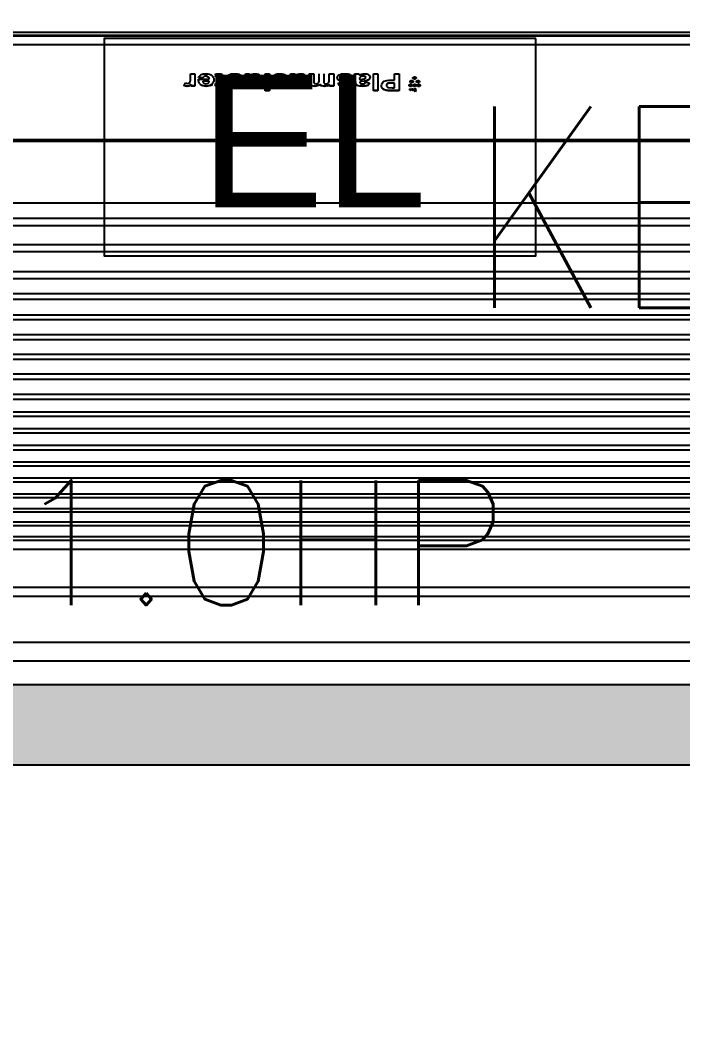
# Model space of a CAD drawing. Header units: inches. Extents: x -106706990 to 300603, y -86718466 to 1728185.
# Drawn here: x 139556 to 140379, y 22123 to 23385 of the extents above; entities that cross this region are included whole.
import ezdxf
from ezdxf.enums import TextEntityAlignment as Align

# ---------------------------------------------------------------- set-up
doc = ezdxf.new("R2010")
doc.units = ezdxf.units.IN
doc.header["$MEASUREMENT"] = 0
for name, color, linetype in [('A-HATCH', 8, 'Continuous'), ('A-PARTITION', 4, 'Continuous'), ('A-ROOMSYM', 3, 'Continuous'), ('A-TXTBOMBA', 7, 'Continuous'), ('area', 3, 'Continuous'), ('Edges', 7, 'Continuous'), ('logo', 7, 'Continuous')]:
    doc.layers.add(name, color=color, linetype=linetype)
doc.layers.get('area').off()
doc.styles.add('arial', font='arial.ttf')
doc.styles.add('ROMANS', font='romans.shx', dxfattribs={"width": 0.75, "height": 200})
doc.styles.add('style1', font='romans.shx', dxfattribs={"height": 750})

# ---------------------------------------------------------------- blocks, each defined once
blk = doc.blocks.new('Elight')
at = {"layer": 'A-TXTBOMBA', "color": 6}
blk.add_lwpolyline([(86606267.2, -1196730.5), (86605730.7, -1196730.5), (86605730.7, -1197000.7), (86606267.2, -1197000.7)], close=True, dxfattribs=at)
at = {"layer": 'A-TXTBOMBA', "color": 6, "style": 'arial'}
blk.add_text('EL', height=164.84, dxfattribs=at).set_placement((86605850.2, -1196940.4))
blk = doc.blocks.new('air con')
at = {"layer": 'Edges'}
for p, q in [((71.402, 41.898), (152.402, 41.898)), ((71.402, 41.095), (152.402, 41.095)), ((71.402, 39.122), (152.402, 39.122)), ((152.402, 38.724), (71.402, 38.724)), ((152.402, 37.092), (71.402, 37.092)), ((152.402, 36.701), (71.402, 36.701)), ((152.402, 36.542), (71.402, 36.542)), ((152.402, 36.078), (71.402, 36.078)), ((152.402, 35.914), (71.402, 35.914)), ((152.402, 35.493), (71.402, 35.493)), ((152.402, 35.34), (71.402, 35.34)), ((152.402, 34.877), (71.402, 34.877)), ((152.402, 34.709), (71.402, 34.709)), ((152.402, 34.207), (71.402, 34.207)), ((152.402, 34.022), (71.402, 34.022)), ((152.402, 33.51), (71.402, 33.51)), ((152.402, 33.335), (71.402, 33.335)), ((152.402, 32.826), (71.402, 32.826)), ((152.402, 32.625), (71.402, 32.625)), ((152.402, 32.098), (71.402, 32.098)), ((152.402, 31.911), (71.402, 31.911)), ((152.402, 31.378), (71.402, 31.378)), ((152.402, 31.189), (71.402, 31.189)), ((152.402, 30.654), (71.402, 30.654)), ((152.402, 30.439), (71.402, 30.439)), ((152.402, 29.791), (71.402, 29.791)), ((152.402, 29.562), (71.402, 29.562)), ((152.402, 28.935), (71.402, 28.935)), ((152.402, 28.714), (71.402, 28.714)), ((152.402, 28.092), (71.402, 28.092)), ((152.402, 27.871), (71.402, 27.871)), ((152.402, 27.226), (71.402, 27.226)), ((152.402, 27.024), (71.402, 27.024)), ((152.402, 26.349), (71.402, 26.349)), ((152.402, 26.117), (71.402, 26.117)), ((152.402, 25.469), (71.402, 25.469)), ((152.402, 25.162), (71.402, 25.162)), ((152.402, 24.304), (71.402, 24.304)), ((152.402, 24.002), (71.402, 24.002)), ((152.402, 23.184), (71.402, 23.184)), ((152.402, 22.883), (71.402, 22.883)), ((152.402, 22.213), (71.402, 22.213)), ((152.402, 19.568), (71.402, 19.568)), ((152.402, 19.493), (71.402, 19.493)), ((106.392, 17.174), (106.394, 17.184)), ((106.395, 17.161), (106.392, 17.174)), ((106.394, 17.184), (106.395, 17.187)), ((106.395, 17.187), (106.401, 17.199)), ((106.401, 17.149), (106.395, 17.161)), ((106.401, 17.199), (106.412, 17.209)), ((106.412, 17.139), (106.401, 17.149)), ((106.412, 17.209), (106.427, 17.217)), ((106.427, 17.131), (106.412, 17.139)), ((106.427, 17.217), (106.443, 17.222)), ((106.443, 17.126), (106.427, 17.131)), ((106.427, 17.021), (106.434, 17.033)), ((106.434, 17.033), (106.445, 17.044)), ((106.443, 17.222), (106.461, 17.224)), ((106.461, 17.124), (106.443, 17.126)), ((106.445, 17.044), (106.459, 17.051)), ((106.459, 17.051), (106.475, 17.056)), ((106.461, 17.224), (106.479, 17.222)), ((106.479, 17.126), (106.461, 17.124)), ((106.475, 17.056), (106.493, 17.058)), ((106.479, 17.222), (106.495, 17.217)), ((106.495, 17.131), (106.479, 17.126)), ((106.493, 17.058), (106.511, 17.056)), ((106.495, 17.217), (106.51, 17.209)), ((106.51, 17.139), (106.495, 17.131)), ((106.51, 17.209), (106.521, 17.199)), ((106.521, 17.149), (106.51, 17.139)), ((106.511, 17.056), (106.528, 17.051)), ((106.521, 17.199), (106.527, 17.187)), ((106.527, 17.161), (106.521, 17.149)), ((106.527, 17.187), (106.528, 17.184)), ((106.53, 17.174), (106.527, 17.161)), ((106.528, 17.184), (106.53, 17.174)), ((106.528, 17.051), (106.542, 17.044)), ((106.542, 17.044), (106.553, 17.033)), ((106.553, 17.033), (106.56, 17.021)), ((106.563, 17.174), (106.565, 17.184)), ((106.566, 17.161), (106.563, 17.174)), ((106.565, 17.184), (106.566, 17.187)), ((106.566, 17.187), (106.572, 17.199)), ((106.572, 17.149), (106.566, 17.161)), ((106.572, 17.199), (106.583, 17.209)), ((106.583, 17.139), (106.572, 17.149)), ((106.581, 17.368), (106.616, 17.445)), ((106.626, 17.296), (106.581, 17.368)), ((106.583, 17.209), (106.598, 17.217)), ((106.598, 17.131), (106.583, 17.139)), ((106.598, 17.217), (106.614, 17.222)), ((106.614, 17.126), (106.598, 17.131)), ((106.614, 17.222), (106.632, 17.224)), ((106.632, 17.124), (106.614, 17.126)), ((106.616, 17.445), (106.65, 17.368)), ((106.626, 17.296), (106.616, 17.445)), ((106.65, 17.368), (106.626, 17.296)), ((106.632, 17.224), (106.65, 17.222)), ((106.65, 17.126), (106.632, 17.124)), ((106.65, 17.222), (106.666, 17.217)), ((106.666, 17.131), (106.65, 17.126)), ((106.666, 17.217), (106.681, 17.209)), ((106.681, 17.139), (106.666, 17.131)), ((106.681, 17.209), (106.692, 17.199)), ((106.692, 17.149), (106.681, 17.139)), ((106.692, 17.199), (106.698, 17.187)), ((106.698, 17.161), (106.692, 17.149)), ((106.695, 17.356), (106.696, 17.363)), ((106.696, 17.347), (106.695, 17.356)), ((106.696, 17.363), (106.699, 17.371)), ((106.699, 17.339), (106.696, 17.347)), ((106.697, 17.021), (106.704, 17.033)), ((106.698, 17.187), (106.699, 17.184)), ((106.701, 17.174), (106.698, 17.161)), ((106.699, 17.371), (106.705, 17.377)), ((106.705, 17.333), (106.699, 17.339)), ((106.699, 17.184), (106.701, 17.174)), ((106.704, 17.033), (106.715, 17.044)), ((106.705, 17.377), (106.712, 17.382)), ((106.713, 17.328), (106.705, 17.333)), ((106.712, 17.382), (106.721, 17.384)), ((106.722, 17.326), (106.713, 17.328)), ((106.715, 17.363), (106.714, 17.355)), ((106.714, 17.355), (106.715, 17.347)), ((106.717, 17.366), (106.715, 17.363)), ((106.715, 17.347), (106.717, 17.344)), ((106.715, 17.044), (106.729, 17.051)), ((106.719, 17.368), (106.717, 17.366)), ((106.717, 17.344), (106.719, 17.342)), ((106.725, 17.372), (106.719, 17.368)), ((106.719, 17.342), (106.725, 17.338)), ((106.721, 17.384), (106.731, 17.385)), ((106.731, 17.325), (106.722, 17.326)), ((106.731, 17.373), (106.725, 17.372)), ((106.725, 17.338), (106.731, 17.337)), ((106.729, 17.051), (106.745, 17.056)), ((106.731, 17.385), (106.739, 17.385)), ((106.735, 17.373), (106.731, 17.373)), ((106.731, 17.337), (106.735, 17.338)), ((106.739, 17.325), (106.731, 17.325)), ((106.738, 17.372), (106.735, 17.373)), ((106.735, 17.338), (106.738, 17.338)), ((106.744, 17.368), (106.738, 17.372)), ((106.738, 17.338), (106.744, 17.342)), ((106.739, 17.385), (106.746, 17.383)), ((106.746, 17.327), (106.739, 17.325)), ((106.741, 17.174), (106.742, 17.184)), ((106.743, 17.161), (106.741, 17.174)), ((106.742, 17.184), (106.743, 17.187)), ((106.743, 17.187), (106.75, 17.199)), ((106.75, 17.149), (106.743, 17.161)), ((106.746, 17.366), (106.744, 17.368)), ((106.744, 17.342), (106.746, 17.344)), ((106.745, 17.056), (106.763, 17.058)), ((106.746, 17.383), (106.752, 17.381)), ((106.747, 17.363), (106.746, 17.366)), ((106.746, 17.344), (106.747, 17.347)), ((106.752, 17.33), (106.746, 17.327)), ((106.749, 17.355), (106.747, 17.363)), ((106.747, 17.347), (106.749, 17.355)), ((106.75, 17.199), (106.761, 17.209)), ((106.761, 17.139), (106.75, 17.149)), ((106.752, 17.381), (106.758, 17.377)), ((106.758, 17.333), (106.752, 17.33)), ((106.758, 17.377), (106.762, 17.372)), ((106.762, 17.338), (106.758, 17.333)), ((106.761, 17.209), (106.775, 17.217)), ((106.775, 17.131), (106.761, 17.139)), ((106.762, 17.372), (106.766, 17.367)), ((106.766, 17.343), (106.762, 17.338)), ((106.763, 17.058), (106.781, 17.056)), ((106.766, 17.367), (106.767, 17.361)), ((106.767, 17.349), (106.766, 17.343)), ((106.767, 17.361), (106.768, 17.355)), ((106.768, 17.355), (106.767, 17.349)), ((106.775, 17.217), (106.792, 17.222)), ((106.792, 17.126), (106.775, 17.131)), ((106.781, 17.056), (106.798, 17.051)), ((106.783, 17.326), (106.783, 17.384)), ((106.783, 17.384), (106.8, 17.384)), ((106.802, 17.326), (106.783, 17.326)), ((106.792, 17.222), (106.809, 17.224)), ((106.809, 17.124), (106.792, 17.126)), ((106.798, 17.051), (106.812, 17.044)), ((106.8, 17.384), (106.8, 17.376)), ((106.8, 17.376), (106.805, 17.38)), ((106.803, 17.366), (106.802, 17.361)), ((106.802, 17.361), (106.802, 17.352)), ((106.802, 17.352), (106.802, 17.326)), ((106.805, 17.369), (106.803, 17.366)), ((106.805, 17.38), (106.811, 17.383)), ((106.808, 17.371), (106.805, 17.369)), ((106.813, 17.373), (106.808, 17.371)), ((106.809, 17.224), (106.827, 17.222)), ((106.827, 17.126), (106.809, 17.124)), ((106.811, 17.383), (106.817, 17.385)), ((106.812, 17.044), (106.823, 17.033)), ((106.817, 17.374), (106.813, 17.373)), ((106.817, 17.385), (106.824, 17.385)), ((106.821, 17.373), (106.817, 17.374)), ((106.824, 17.372), (106.821, 17.373)), ((106.823, 17.033), (106.83, 17.021)), ((106.824, 17.385), (106.83, 17.385)), ((106.826, 17.37), (106.824, 17.372)), ((106.828, 17.368), (106.826, 17.37)), ((106.827, 17.222), (106.844, 17.217)), ((106.844, 17.131), (106.827, 17.126)), ((106.829, 17.363), (106.828, 17.368)), ((106.829, 17.356), (106.829, 17.363)), ((106.829, 17.326), (106.829, 17.356)), ((106.848, 17.326), (106.829, 17.326)), ((106.83, 17.385), (106.835, 17.384)), ((106.835, 17.384), (106.84, 17.381)), ((106.84, 17.381), (106.843, 17.379)), ((106.843, 17.379), (106.845, 17.376)), ((106.844, 17.217), (106.858, 17.209)), ((106.858, 17.139), (106.844, 17.131)), ((106.845, 17.376), (106.847, 17.372)), ((106.847, 17.372), (106.848, 17.362)), ((106.848, 17.362), (106.848, 17.326)), ((106.858, 17.209), (106.869, 17.199)), ((106.869, 17.149), (106.858, 17.139)), ((106.869, 17.199), (106.876, 17.187)), ((106.876, 17.161), (106.869, 17.149)), ((106.876, 17.187), (106.876, 17.184)), ((106.876, 17.184), (106.878, 17.174)), ((106.878, 17.174), (106.876, 17.161)), ((107.302, 17.402), (107.621, 17.402)), ((107.302, 17.402), (107.302, 17.396)), ((107.302, 17.396), (107.621, 17.396)), ((107.302, 16.682), (107.302, 17.396)), ((107.597, 17.275), (107.501, 17.275)), ((107.501, 17.275), (107.501, 17.079)), ((107.501, 17.079), (107.609, 17.079)), ((107.501, 17.079), (107.501, 17.072)), ((107.501, 17.072), (107.609, 17.072)), ((107.739, 17.27), (107.597, 17.275)), ((107.609, 17.079), (107.707, 17.082)), ((107.609, 17.072), (107.707, 17.075)), ((107.621, 17.402), (107.77, 17.4)), ((107.621, 17.396), (107.77, 17.393)), ((107.707, 17.082), (107.766, 17.09)), ((107.707, 17.075), (107.766, 17.083)), ((107.707, 17.082), (107.707, 17.075)), ((107.784, 17.259), (107.739, 17.27)), ((107.766, 17.09), (107.802, 17.105)), ((107.766, 17.083), (107.802, 17.098)), ((107.766, 17.09), (107.766, 17.083)), ((107.77, 17.4), (107.857, 17.392)), ((107.77, 17.393), (107.857, 17.385)), ((107.819, 17.238), (107.784, 17.259)), ((107.802, 17.105), (107.828, 17.125)), ((107.802, 17.098), (107.828, 17.119)), ((107.802, 17.105), (107.802, 17.098)), ((107.843, 17.21), (107.819, 17.238)), ((107.838, 17.14), (107.828, 17.125)), ((107.828, 17.125), (107.828, 17.119)), ((107.838, 17.14), (107.845, 17.144)), ((107.85, 17.177), (107.843, 17.21)), ((107.844, 17.15), (107.847, 17.162)), ((107.844, 17.15), (107.845, 17.144)), ((107.847, 17.162), (107.85, 17.177)), ((107.857, 17.392), (107.934, 17.366)), ((107.857, 17.385), (107.934, 17.359)), ((107.934, 17.366), (107.998, 17.322)), ((107.934, 17.359), (107.998, 17.315)), ((107.985, 17.025), (107.939, 16.995)), ((108.022, 17.065), (107.985, 17.025)), ((107.998, 17.322), (108.023, 17.293)), ((107.998, 17.322), (107.998, 17.315)), ((107.998, 17.315), (108.023, 17.286)), ((108.047, 17.115), (108.022, 17.065)), ((108.023, 17.293), (108.023, 17.286)), ((108.023, 17.286), (108.041, 17.26)), ((108.041, 17.26), (108.041, 17.253)), ((108.041, 17.253), (108.052, 17.223)), ((108.055, 17.176), (108.047, 17.115)), ((108.052, 17.223), (108.052, 17.217)), ((108.052, 17.217), (108.055, 17.183)), ((108.055, 17.18), (108.055, 17.183)), ((108.055, 17.176), (108.055, 17.183)), ((108.055, 17.18), (108.055, 17.176)), ((108.217, 17.402), (108.405, 17.402)), ((108.217, 17.402), (108.217, 17.396)), ((108.217, 17.396), (108.405, 17.396)), ((108.217, 16.682), (108.217, 17.396)), ((108.405, 17.402), (108.405, 17.396)), ((108.405, 17.396), (108.405, 16.682)), ((108.568, 17.07), (108.602, 17.127)), ((108.568, 17.07), (108.568, 17.063)), ((108.739, 17.041), (108.568, 17.063)), ((108.602, 17.127), (108.608, 17.136)), ((108.602, 17.127), (108.608, 17.129)), ((108.635, 17.161), (108.608, 17.136)), ((108.608, 17.129), (108.635, 17.154)), ((108.608, 17.136), (108.608, 17.129)), ((108.668, 17.181), (108.635, 17.161)), ((108.635, 17.154), (108.668, 17.175)), ((108.635, 17.161), (108.635, 17.154)), ((108.668, 17.181), (108.707, 17.197)), ((108.668, 17.175), (108.707, 17.19)), ((108.668, 17.181), (108.668, 17.175)), ((108.707, 17.197), (108.755, 17.208)), ((108.707, 17.19), (108.755, 17.202)), ((108.707, 17.197), (108.707, 17.19)), ((108.76, 17.072), (108.739, 17.041)), ((108.755, 17.208), (108.877, 17.217)), ((108.755, 17.202), (108.877, 17.211)), ((108.755, 17.208), (108.755, 17.202)), ((108.785, 17.091), (108.76, 17.072)), ((108.819, 17.102), (108.785, 17.091)), ((108.864, 17.106), (108.819, 17.102)), ((108.926, 17.102), (108.864, 17.106)), ((108.877, 17.217), (108.987, 17.212)), ((108.877, 17.211), (108.987, 17.205)), ((108.92, 17.01), (108.992, 17.026)), ((108.965, 17.089), (108.926, 17.102)), ((108.985, 17.067), (108.965, 17.089)), ((108.992, 17.033), (108.985, 17.067)), ((108.987, 17.212), (109.065, 17.196)), ((108.987, 17.205), (109.065, 17.189)), ((108.992, 17.026), (108.992, 17.033)), ((108.992, 17.026), (108.992, 17.019)), ((109.065, 17.196), (109.065, 17.189)), ((109.065, 17.196), (109.117, 17.171)), ((109.065, 17.189), (109.117, 17.164)), ((109.117, 17.171), (109.117, 17.164)), ((109.117, 17.171), (109.152, 17.141)), ((109.117, 17.164), (109.152, 17.134)), ((109.152, 17.141), (109.152, 17.134)), ((109.157, 17.127), (109.152, 17.141)), ((109.152, 17.134), (109.157, 17.127)), ((109.17, 17.093), (109.157, 17.127)), ((109.17, 17.087), (109.17, 17.093)), ((109.173, 17.063), (109.17, 17.087)), ((109.173, 17.063), (109.176, 17.03)), ((109.177, 17.017), (109.176, 17.03)), ((109.322, 17.059), (109.323, 17.066)), ((109.322, 17.052), (109.322, 17.059)), ((109.328, 17.017), (109.322, 17.052)), ((109.323, 17.066), (109.327, 17.084)), ((109.327, 17.091), (109.341, 17.114)), ((109.327, 17.091), (109.327, 17.084)), ((109.363, 17.147), (109.341, 17.121)), ((109.341, 17.114), (109.363, 17.141)), ((109.341, 17.121), (109.341, 17.114)), ((109.395, 17.172), (109.363, 17.147)), ((109.363, 17.141), (109.395, 17.165)), ((109.363, 17.147), (109.363, 17.141)), ((109.395, 17.172), (109.437, 17.192)), ((109.395, 17.165), (109.437, 17.185)), ((109.395, 17.172), (109.395, 17.165)), ((109.437, 17.192), (109.489, 17.206)), ((109.437, 17.185), (109.489, 17.199)), ((109.437, 17.192), (109.437, 17.185)), ((109.489, 17.206), (109.55, 17.215)), ((109.489, 17.199), (109.55, 17.208)), ((109.489, 17.206), (109.489, 17.199)), ((109.499, 17.073), (109.497, 17.069)), ((109.497, 17.069), (109.501, 17.066)), ((109.503, 17.085), (109.499, 17.073)), ((109.501, 17.066), (109.499, 17.073)), ((109.501, 17.066), (109.502, 17.063)), ((109.502, 17.063), (109.502, 17.056)), ((109.516, 17.051), (109.502, 17.063)), ((109.502, 17.056), (109.516, 17.045)), ((109.519, 17.097), (109.503, 17.085)), ((109.516, 17.051), (109.516, 17.045)), ((109.573, 17.035), (109.516, 17.051)), ((109.516, 17.045), (109.573, 17.028)), ((109.562, 17.108), (109.519, 17.097)), ((109.55, 17.215), (109.622, 17.217)), ((109.55, 17.215), (109.55, 17.208)), ((109.55, 17.208), (109.622, 17.211)), ((109.625, 17.112), (109.562, 17.108)), ((109.573, 17.035), (109.692, 17.013)), ((109.573, 17.028), (109.692, 17.006)), ((109.622, 17.217), (109.749, 17.209)), ((109.622, 17.211), (109.749, 17.202)), ((109.678, 17.108), (109.625, 17.112)), ((109.716, 17.096), (109.678, 17.108)), ((109.743, 17.077), (109.716, 17.096)), ((109.76, 17.05), (109.743, 17.077)), ((109.749, 17.209), (109.799, 17.198)), ((109.749, 17.202), (109.799, 17.191)), ((109.937, 17.074), (109.76, 17.05)), ((109.799, 17.198), (109.839, 17.183)), ((109.799, 17.198), (109.799, 17.191)), ((109.799, 17.191), (109.839, 17.176)), ((109.839, 17.183), (109.839, 17.176)), ((109.872, 17.163), (109.839, 17.183)), ((109.839, 17.176), (109.872, 17.157)), ((109.872, 17.163), (109.872, 17.157)), ((109.872, 17.163), (109.899, 17.14)), ((109.872, 17.157), (109.899, 17.133)), ((109.899, 17.14), (109.899, 17.133)), ((109.907, 17.128), (109.899, 17.14)), ((109.899, 17.133), (109.907, 17.128)), ((109.937, 17.081), (109.907, 17.128)), ((109.937, 17.081), (109.937, 17.074)), ((110.112, 17.206), (110.286, 17.206)), ((110.112, 17.206), (110.112, 17.199)), ((110.112, 17.199), (110.286, 17.199)), ((110.112, 16.682), (110.112, 17.199)), ((110.286, 17.206), (110.286, 17.199)), ((110.286, 17.199), (110.286, 17.135)), ((110.286, 17.128), (110.335, 17.164)), ((110.286, 17.135), (110.296, 17.142)), ((110.286, 17.135), (110.286, 17.128)), ((110.335, 17.171), (110.296, 17.142)), ((110.316, 17.04), (110.305, 16.997)), ((110.336, 17.068), (110.316, 17.04)), ((110.388, 17.197), (110.335, 17.171)), ((110.335, 17.164), (110.388, 17.19)), ((110.335, 17.171), (110.335, 17.164)), ((110.366, 17.089), (110.336, 17.068)), ((110.403, 17.102), (110.366, 17.089)), ((110.388, 17.197), (110.446, 17.212)), ((110.388, 17.19), (110.446, 17.205)), ((110.388, 17.197), (110.388, 17.19)), ((110.444, 17.106), (110.403, 17.102)), ((110.477, 17.103), (110.444, 17.106)), ((110.446, 17.212), (110.508, 17.217)), ((110.446, 17.212), (110.446, 17.205)), ((110.446, 17.205), (110.508, 17.211)), ((110.502, 17.095), (110.477, 17.103)), ((110.52, 17.082), (110.502, 17.095)), ((110.508, 17.217), (110.572, 17.212)), ((110.508, 17.217), (110.508, 17.211)), ((110.508, 17.211), (110.572, 17.205)), ((110.533, 17.063), (110.52, 17.082)), ((110.54, 17.027), (110.533, 17.063)), ((110.543, 16.965), (110.54, 17.027)), ((110.572, 17.212), (110.627, 17.197)), ((110.572, 17.212), (110.572, 17.205)), ((110.572, 17.205), (110.627, 17.19)), ((110.627, 17.197), (110.627, 17.19)), ((110.673, 17.171), (110.627, 17.197)), ((110.627, 17.19), (110.673, 17.164)), ((110.673, 17.171), (110.673, 17.164)), ((110.673, 17.171), (110.709, 17.135)), ((110.673, 17.164), (110.709, 17.128)), ((110.709, 17.128), (110.758, 17.164)), ((110.709, 17.135), (110.719, 17.143)), ((110.709, 17.135), (110.709, 17.128)), ((110.758, 17.171), (110.719, 17.143)), ((110.747, 17.037), (110.735, 16.993)), ((110.767, 17.067), (110.747, 17.037)), ((110.758, 17.171), (110.811, 17.197)), ((110.758, 17.164), (110.811, 17.19)), ((110.758, 17.171), (110.758, 17.164)), ((110.797, 17.088), (110.767, 17.067)), ((110.833, 17.101), (110.797, 17.088)), ((110.811, 17.197), (110.867, 17.212)), ((110.811, 17.19), (110.867, 17.205)), ((110.811, 17.197), (110.811, 17.19)), ((110.872, 17.106), (110.833, 17.101)), ((110.867, 17.212), (110.927, 17.217)), ((110.867, 17.212), (110.867, 17.205)), ((110.867, 17.205), (110.927, 17.211)), ((110.919, 17.099), (110.872, 17.106)), ((110.952, 17.077), (110.919, 17.099)), ((110.927, 17.217), (110.999, 17.212)), ((110.927, 17.217), (110.927, 17.211)), ((110.927, 17.211), (110.999, 17.205)), ((110.967, 17.041), (110.952, 17.077)), ((110.971, 16.977), (110.967, 17.041)), ((110.999, 17.212), (111.059, 17.194)), ((110.999, 17.212), (110.999, 17.205)), ((110.999, 17.205), (111.059, 17.187)), ((111.059, 17.194), (111.059, 17.187)), ((111.059, 17.187), (111.107, 17.159)), ((111.107, 17.166), (111.077, 17.184)), ((111.107, 17.166), (111.107, 17.159)), ((111.107, 17.166), (111.141, 17.126)), ((111.107, 17.159), (111.141, 17.119)), ((111.141, 17.126), (111.141, 17.119)), ((111.155, 17.083), (111.141, 17.119)), ((111.155, 17.083), (111.155, 17.076)), ((111.156, 17.069), (111.155, 17.076)), ((111.156, 17.069), (111.16, 17.019)), ((111.357, 17.136), (111.318, 17.07)), ((111.318, 17.07), (111.357, 17.129)), ((111.318, 17.07), (111.318, 17.063)), ((111.489, 17.041), (111.318, 17.063)), ((111.384, 17.161), (111.357, 17.136)), ((111.357, 17.129), (111.384, 17.154)), ((111.357, 17.136), (111.357, 17.129)), ((111.417, 17.181), (111.384, 17.161)), ((111.384, 17.154), (111.417, 17.175)), ((111.384, 17.161), (111.384, 17.154)), ((111.417, 17.181), (111.456, 17.197)), ((111.417, 17.175), (111.456, 17.19)), ((111.417, 17.181), (111.417, 17.175)), ((111.456, 17.197), (111.504, 17.208)), ((111.456, 17.19), (111.504, 17.202)), ((111.456, 17.197), (111.456, 17.19)), ((111.509, 17.072), (111.489, 17.041)), ((111.504, 17.208), (111.626, 17.217)), ((111.504, 17.202), (111.626, 17.211)), ((111.504, 17.208), (111.504, 17.202)), ((111.534, 17.091), (111.509, 17.072)), ((111.568, 17.102), (111.534, 17.091)), ((111.613, 17.106), (111.568, 17.102)), ((111.675, 17.102), (111.613, 17.106)), ((111.626, 17.217), (111.736, 17.212)), ((111.626, 17.211), (111.736, 17.205)), ((111.67, 17.01), (111.741, 17.026)), ((111.714, 17.089), (111.675, 17.102)), ((111.734, 17.067), (111.714, 17.089)), ((111.741, 17.033), (111.734, 17.067)), ((111.736, 17.212), (111.814, 17.196)), ((111.736, 17.205), (111.814, 17.189)), ((111.741, 17.026), (111.741, 17.033)), ((111.741, 17.026), (111.741, 17.019)), ((111.814, 17.196), (111.814, 17.189)), ((111.814, 17.196), (111.866, 17.171)), ((111.814, 17.189), (111.866, 17.164)), ((111.866, 17.171), (111.866, 17.164)), ((111.866, 17.171), (111.901, 17.141)), ((111.866, 17.164), (111.901, 17.134)), ((111.901, 17.141), (111.901, 17.134)), ((111.905, 17.131), (111.901, 17.141)), ((111.901, 17.134), (111.905, 17.131)), ((111.92, 17.093), (111.905, 17.131)), ((111.92, 17.087), (111.92, 17.093)), ((111.921, 17.071), (111.92, 17.087)), ((111.921, 17.071), (111.925, 17.028)), ((111.926, 17.016), (111.925, 17.028)), ((112.09, 17.051), (112.079, 17.017)), ((112.09, 17.051), (112.093, 17.054)), ((112.093, 17.06), (112.097, 17.067)), ((112.093, 17.06), (112.093, 17.054)), ((112.097, 17.067), (112.102, 17.073)), ((112.102, 17.073), (112.123, 17.1)), ((112.163, 17.146), (112.123, 17.107)), ((112.123, 17.1), (112.163, 17.139)), ((112.123, 17.107), (112.123, 17.1)), ((112.214, 17.177), (112.163, 17.146)), ((112.163, 17.139), (112.214, 17.17)), ((112.163, 17.146), (112.163, 17.139)), ((112.214, 17.177), (112.273, 17.2)), ((112.214, 17.17), (112.273, 17.193)), ((112.214, 17.177), (112.214, 17.17)), ((112.273, 17.2), (112.34, 17.213)), ((112.273, 17.193), (112.34, 17.206)), ((112.273, 17.2), (112.273, 17.193)), ((112.287, 17.047), (112.274, 17.02)), ((112.306, 17.068), (112.287, 17.047)), ((112.355, 17.094), (112.306, 17.068)), ((112.34, 17.213), (112.415, 17.217)), ((112.34, 17.213), (112.34, 17.206)), ((112.34, 17.206), (112.415, 17.211)), ((112.418, 17.103), (112.355, 17.094)), ((112.415, 17.217), (112.477, 17.215)), ((112.415, 17.217), (112.415, 17.211)), ((112.415, 17.211), (112.477, 17.208)), ((112.466, 17.098), (112.418, 17.103)), ((112.504, 17.082), (112.466, 17.098)), ((112.477, 17.215), (112.532, 17.207)), ((112.477, 17.215), (112.477, 17.208)), ((112.477, 17.208), (112.532, 17.2)), ((112.532, 17.057), (112.504, 17.082)), ((112.532, 17.207), (112.581, 17.195)), ((112.532, 17.207), (112.532, 17.2)), ((112.532, 17.2), (112.581, 17.188)), ((112.547, 17.022), (112.532, 17.057)), ((112.733, 17.046), (112.547, 17.022)), ((112.581, 17.195), (112.581, 17.188)), ((112.622, 17.177), (112.581, 17.195)), ((112.581, 17.188), (112.622, 17.17)), ((112.622, 17.177), (112.622, 17.17)), ((112.622, 17.177), (112.658, 17.154)), ((112.622, 17.17), (112.658, 17.147)), ((112.658, 17.154), (112.658, 17.147)), ((112.658, 17.154), (112.688, 17.125)), ((112.658, 17.147), (112.688, 17.119)), ((112.688, 17.125), (112.688, 17.119)), ((112.713, 17.092), (112.688, 17.119)), ((112.713, 17.092), (112.713, 17.085)), ((112.723, 17.073), (112.713, 17.085)), ((112.728, 17.062), (112.723, 17.073)), ((112.733, 17.053), (112.728, 17.062)), ((112.733, 17.053), (112.733, 17.046)), ((112.876, 17.402), (113.064, 17.402)), ((112.876, 17.402), (112.876, 17.396)), ((112.876, 17.396), (113.064, 17.396)), ((112.876, 16.682), (112.876, 17.396)), ((113.064, 17.402), (113.064, 17.396)), ((113.064, 17.396), (113.064, 16.682)), ((113.253, 17.206), (113.442, 17.206)), ((113.253, 17.206), (113.253, 17.199)), ((113.253, 17.199), (113.442, 17.199)), ((113.253, 16.872), (113.253, 17.199)), ((113.442, 17.206), (113.442, 17.199)), ((113.442, 16.961), (113.442, 17.199)), ((113.713, 17.206), (113.901, 17.206)), ((113.713, 17.206), (113.713, 17.199)), ((113.713, 17.199), (113.901, 17.199)), ((113.713, 16.981), (113.713, 17.199)), ((113.901, 17.206), (113.901, 17.199)), ((113.901, 17.199), (113.901, 16.682)), ((114.056, 17.057), (114.057, 17.066)), ((114.056, 17.057), (114.056, 17.052)), ((114.061, 17.017), (114.056, 17.052)), ((114.057, 17.066), (114.059, 17.077)), ((114.059, 17.077), (114.061, 17.084)), ((114.061, 17.091), (114.074, 17.114)), ((114.061, 17.091), (114.061, 17.084)), ((114.096, 17.146), (114.074, 17.121)), ((114.074, 17.114), (114.097, 17.141)), ((114.074, 17.121), (114.074, 17.114)), ((114.096, 17.146), (114.107, 17.155)), ((114.096, 17.146), (114.097, 17.141)), ((114.097, 17.141), (114.129, 17.165)), ((114.107, 17.155), (114.129, 17.172)), ((114.171, 17.192), (114.129, 17.172)), ((114.129, 17.165), (114.171, 17.185)), ((114.129, 17.172), (114.129, 17.165)), ((114.171, 17.192), (114.222, 17.206)), ((114.171, 17.185), (114.222, 17.199)), ((114.171, 17.192), (114.171, 17.185)), ((114.222, 17.206), (114.284, 17.215)), ((114.222, 17.199), (114.284, 17.208)), ((114.222, 17.206), (114.222, 17.199)), ((114.232, 17.073), (114.231, 17.069)), ((114.231, 17.069), (114.234, 17.066)), ((114.236, 17.085), (114.232, 17.073)), ((114.234, 17.066), (114.232, 17.073)), ((114.236, 17.063), (114.234, 17.066)), ((114.253, 17.097), (114.236, 17.085)), ((114.236, 17.063), (114.236, 17.056)), ((114.25, 17.051), (114.236, 17.063)), ((114.236, 17.056), (114.25, 17.045)), ((114.25, 17.051), (114.25, 17.045)), ((114.25, 17.051), (114.307, 17.035)), ((114.25, 17.045), (114.307, 17.028)), ((114.295, 17.108), (114.253, 17.097)), ((114.284, 17.215), (114.356, 17.217)), ((114.284, 17.215), (114.284, 17.208)), ((114.284, 17.208), (114.356, 17.211)), ((114.359, 17.112), (114.295, 17.108)), ((114.307, 17.035), (114.426, 17.013)), ((114.307, 17.028), (114.426, 17.006)), ((114.356, 17.217), (114.483, 17.209)), ((114.356, 17.211), (114.483, 17.202)), ((114.411, 17.108), (114.359, 17.112)), ((114.45, 17.096), (114.411, 17.108)), ((114.477, 17.077), (114.45, 17.096)), ((114.493, 17.05), (114.477, 17.077)), ((114.483, 17.209), (114.533, 17.198)), ((114.483, 17.202), (114.533, 17.191)), ((114.671, 17.074), (114.493, 17.05)), ((114.533, 17.198), (114.573, 17.183)), ((114.533, 17.198), (114.533, 17.191)), ((114.533, 17.191), (114.573, 17.176)), ((114.573, 17.183), (114.573, 17.176)), ((114.573, 17.183), (114.606, 17.163)), ((114.573, 17.176), (114.606, 17.157)), ((114.606, 17.163), (114.606, 17.157)), ((114.626, 17.146), (114.606, 17.163)), ((114.606, 17.157), (114.633, 17.133)), ((114.626, 17.146), (114.633, 17.14)), ((114.633, 17.14), (114.633, 17.133)), ((114.671, 17.08), (114.633, 17.14)), ((114.633, 17.133), (114.671, 17.08)), ((114.671, 17.08), (114.671, 17.074)), ((114.782, 17.206), (114.869, 17.206)), ((114.782, 17.206), (114.782, 17.199)), ((114.782, 17.199), (114.869, 17.199)), ((114.782, 17.09), (114.782, 17.199)), ((114.869, 17.09), (114.782, 17.09)), ((114.869, 17.308), (115.058, 17.388)), ((114.869, 17.302), (115.058, 17.381)), ((114.869, 17.308), (114.869, 17.302)), ((114.869, 17.206), (114.869, 17.302)), ((114.869, 17.206), (114.869, 17.199)), ((114.869, 16.864), (114.869, 17.09)), ((115.058, 17.388), (115.058, 17.381)), ((115.058, 17.381), (115.058, 17.206)), ((115.058, 17.206), (115.187, 17.206)), ((115.058, 17.206), (115.058, 17.199)), ((115.058, 17.199), (115.187, 17.199)), ((115.187, 17.09), (115.058, 17.09)), ((115.058, 17.09), (115.058, 16.888)), ((115.187, 17.206), (115.187, 17.199)), ((115.187, 17.199), (115.187, 17.09)), ((115.286, 17.058), (115.268, 17.004)), ((115.299, 17.08), (115.286, 17.058)), ((115.299, 17.08), (115.315, 17.098)), ((115.355, 17.145), (115.315, 17.105)), ((115.315, 17.098), (115.355, 17.138)), ((115.315, 17.105), (115.315, 17.098)), ((115.404, 17.176), (115.355, 17.145)), ((115.355, 17.138), (115.404, 17.17)), ((115.355, 17.145), (115.355, 17.138)), ((115.404, 17.176), (115.46, 17.199)), ((115.404, 17.17), (115.46, 17.192)), ((115.404, 17.176), (115.404, 17.17)), ((115.46, 17.199), (115.522, 17.213)), ((115.46, 17.192), (115.522, 17.206)), ((115.46, 17.199), (115.46, 17.192)), ((115.469, 17.035), (115.46, 16.992)), ((115.499, 17.073), (115.469, 17.035)), ((115.544, 17.098), (115.499, 17.073)), ((115.522, 17.213), (115.589, 17.217)), ((115.522, 17.213), (115.522, 17.206)), ((115.522, 17.206), (115.589, 17.211)), ((115.601, 17.106), (115.544, 17.098)), ((115.589, 17.217), (115.664, 17.213)), ((115.589, 17.217), (115.589, 17.211)), ((115.589, 17.211), (115.664, 17.206)), ((115.654, 17.098), (115.601, 17.106)), ((115.699, 17.075), (115.654, 17.098)), ((115.664, 17.213), (115.731, 17.198)), ((115.664, 17.213), (115.664, 17.206)), ((115.664, 17.206), (115.731, 17.191)), ((115.729, 17.037), (115.699, 17.075)), ((115.739, 16.992), (115.729, 17.037)), ((115.731, 17.198), (115.731, 17.191)), ((115.731, 17.198), (115.79, 17.175)), ((115.731, 17.191), (115.79, 17.168)), ((115.79, 17.175), (115.79, 17.168)), ((115.79, 17.175), (115.84, 17.141)), ((115.79, 17.168), (115.84, 17.134)), ((115.84, 17.141), (115.84, 17.134)), ((115.88, 17.098), (115.84, 17.141)), ((115.84, 17.134), (115.88, 17.091)), ((115.88, 17.098), (115.88, 17.091)), ((115.888, 17.082), (115.88, 17.091)), ((115.888, 17.082), (115.903, 17.053)), ((115.908, 17.043), (115.903, 17.053)), ((115.908, 17.038), (115.908, 17.043)), ((115.911, 17.033), (115.908, 17.038)), ((115.911, 17.033), (115.924, 16.981)), ((116.073, 17.206), (116.248, 17.206)), ((116.073, 17.206), (116.073, 17.199)), ((116.073, 17.199), (116.248, 17.199)), ((116.073, 16.682), (116.073, 17.199)), ((116.248, 17.206), (116.248, 17.199)), ((116.248, 17.199), (116.253, 17.137)), ((116.248, 17.125), (116.291, 17.169)), ((116.248, 17.132), (116.253, 17.137)), ((116.248, 17.132), (116.248, 17.125)), ((116.291, 17.175), (116.253, 17.137)), ((116.296, 17.05), (116.278, 17.015)), ((116.291, 17.175), (116.329, 17.201)), ((116.291, 17.169), (116.329, 17.194)), ((116.291, 17.175), (116.291, 17.169)), ((116.321, 17.072), (116.296, 17.05)), ((116.351, 17.084), (116.321, 17.072)), ((116.329, 17.201), (116.368, 17.213)), ((116.329, 17.194), (116.368, 17.206)), ((116.329, 17.201), (116.329, 17.194)), ((116.388, 17.088), (116.351, 17.084)), ((116.368, 17.213), (116.411, 17.217)), ((116.368, 17.213), (116.368, 17.206)), ((116.368, 17.206), (116.411, 17.211)), ((116.431, 17.082), (116.388, 17.088)), ((116.411, 17.217), (116.474, 17.211)), ((116.411, 17.217), (116.411, 17.211)), ((116.411, 17.211), (116.474, 17.204)), ((116.477, 17.065), (116.431, 17.082)), ((116.474, 17.211), (116.535, 17.192)), ((116.474, 17.211), (116.474, 17.204)), ((116.474, 17.204), (116.535, 17.185)), ((116.535, 17.185), (116.477, 17.065)), ((116.535, 17.192), (116.535, 17.185)), ((106.424, 17.008), (106.427, 17.021)), ((106.427, 16.995), (106.424, 17.008)), ((106.434, 16.983), (106.427, 16.995)), ((106.445, 16.973), (106.434, 16.983)), ((106.459, 16.965), (106.445, 16.973)), ((106.475, 16.96), (106.459, 16.965)), ((106.493, 16.958), (106.475, 16.96)), ((106.511, 16.96), (106.493, 16.958)), ((106.528, 16.965), (106.511, 16.96)), ((106.542, 16.973), (106.528, 16.965)), ((106.553, 16.983), (106.542, 16.973)), ((106.56, 16.995), (106.553, 16.983)), ((106.56, 17.021), (106.562, 17.008)), ((106.562, 17.008), (106.56, 16.995)), ((106.57, 16.853), (106.573, 16.866)), ((106.573, 16.84), (106.57, 16.853)), ((106.573, 16.866), (106.58, 16.878)), ((106.58, 16.828), (106.573, 16.84)), ((106.58, 16.878), (106.591, 16.889)), ((106.591, 16.818), (106.58, 16.828)), ((106.591, 16.889), (106.605, 16.897)), ((106.605, 16.81), (106.591, 16.818)), ((106.605, 16.897), (106.621, 16.902)), ((106.621, 16.805), (106.605, 16.81)), ((106.621, 16.902), (106.639, 16.903)), ((106.639, 16.803), (106.621, 16.805)), ((106.639, 16.903), (106.657, 16.902)), ((106.657, 16.805), (106.639, 16.803)), ((106.657, 16.902), (106.674, 16.897)), ((106.674, 16.81), (106.657, 16.805)), ((106.674, 16.897), (106.688, 16.889)), ((106.688, 16.818), (106.674, 16.81)), ((106.688, 16.889), (106.699, 16.878)), ((106.699, 16.828), (106.688, 16.818)), ((106.694, 17.008), (106.697, 17.021)), ((106.697, 16.995), (106.694, 17.008)), ((106.704, 16.983), (106.697, 16.995)), ((106.699, 16.878), (106.706, 16.866)), ((106.706, 16.84), (106.699, 16.828)), ((106.715, 16.973), (106.704, 16.983)), ((106.706, 16.866), (106.708, 16.853)), ((106.708, 16.853), (106.706, 16.84)), ((106.729, 16.965), (106.715, 16.973)), ((106.745, 16.96), (106.729, 16.965)), ((106.763, 16.958), (106.745, 16.96)), ((106.781, 16.96), (106.763, 16.958)), ((106.798, 16.965), (106.781, 16.96)), ((106.812, 16.973), (106.798, 16.965)), ((106.823, 16.983), (106.812, 16.973)), ((106.83, 16.995), (106.823, 16.983)), ((106.83, 17.021), (106.832, 17.008)), ((106.832, 17.008), (106.83, 16.995)), ((107.501, 16.682), (107.302, 16.682)), ((107.63, 16.951), (107.501, 16.951)), ((107.501, 16.951), (107.501, 16.682)), ((107.749, 16.954), (107.63, 16.951)), ((107.836, 16.961), (107.749, 16.954)), ((107.888, 16.974), (107.836, 16.961)), ((107.939, 16.995), (107.888, 16.974)), ((108.405, 16.682), (108.217, 16.682)), ((108.556, 16.871), (108.549, 16.83)), ((108.549, 16.825), (108.549, 16.83)), ((108.553, 16.791), (108.549, 16.825)), ((108.565, 16.762), (108.553, 16.791)), ((108.574, 16.901), (108.556, 16.871)), ((108.585, 16.737), (108.565, 16.762)), ((108.574, 16.901), (108.578, 16.908)), ((108.574, 16.901), (108.578, 16.901)), ((108.612, 16.938), (108.578, 16.908)), ((108.578, 16.901), (108.612, 16.931)), ((108.578, 16.908), (108.578, 16.901)), ((108.612, 16.713), (108.585, 16.737)), ((108.612, 16.938), (108.659, 16.961)), ((108.612, 16.931), (108.659, 16.954)), ((108.612, 16.938), (108.612, 16.931)), ((108.647, 16.694), (108.612, 16.713)), ((108.687, 16.681), (108.647, 16.694)), ((108.722, 16.978), (108.659, 16.961)), ((108.659, 16.954), (108.722, 16.971)), ((108.659, 16.961), (108.659, 16.954)), ((108.734, 16.673), (108.687, 16.681)), ((108.809, 16.992), (108.722, 16.978)), ((108.722, 16.971), (108.809, 16.986)), ((108.722, 16.978), (108.722, 16.971)), ((108.786, 16.67), (108.734, 16.673)), ((108.738, 16.84), (108.737, 16.837)), ((108.737, 16.837), (108.74, 16.835)), ((108.747, 16.864), (108.738, 16.84)), ((108.74, 16.835), (108.738, 16.84)), ((108.74, 16.835), (108.745, 16.817)), ((108.767, 16.794), (108.745, 16.817)), ((108.745, 16.817), (108.745, 16.81)), ((108.745, 16.81), (108.767, 16.787)), ((108.774, 16.885), (108.747, 16.864)), ((108.767, 16.794), (108.8, 16.779)), ((108.767, 16.794), (108.767, 16.787)), ((108.767, 16.787), (108.8, 16.772)), ((108.812, 16.897), (108.774, 16.885)), ((108.846, 16.674), (108.786, 16.67)), ((108.8, 16.779), (108.842, 16.773)), ((108.8, 16.779), (108.8, 16.772)), ((108.8, 16.772), (108.842, 16.767)), ((108.809, 16.992), (108.92, 17.01)), ((108.809, 16.986), (108.92, 17.003)), ((108.877, 16.909), (108.812, 16.897)), ((108.842, 16.773), (108.892, 16.779)), ((108.842, 16.767), (108.892, 16.773)), ((108.842, 16.773), (108.842, 16.767)), ((108.903, 16.687), (108.846, 16.674)), ((108.992, 16.93), (108.877, 16.909)), ((108.892, 16.779), (108.939, 16.798)), ((108.892, 16.773), (108.939, 16.791)), ((108.892, 16.779), (108.892, 16.773)), ((108.956, 16.708), (108.903, 16.687)), ((108.92, 17.003), (108.992, 17.019)), ((108.939, 16.798), (108.968, 16.818)), ((108.939, 16.791), (108.968, 16.811)), ((108.939, 16.798), (108.939, 16.791)), ((109.006, 16.738), (108.956, 16.708)), ((108.98, 16.836), (108.968, 16.818)), ((108.968, 16.818), (108.968, 16.811)), ((108.98, 16.836), (108.984, 16.843)), ((108.98, 16.836), (108.984, 16.836)), ((108.992, 16.91), (108.984, 16.843)), ((108.984, 16.836), (108.984, 16.843)), ((108.992, 16.91), (108.992, 16.93)), ((109.013, 16.722), (109.006, 16.738)), ((109.031, 16.682), (109.013, 16.722)), ((109.218, 16.682), (109.031, 16.682)), ((109.177, 17.017), (109.175, 16.852)), ((109.176, 16.848), (109.175, 16.852)), ((109.176, 16.848), (109.184, 16.758)), ((109.184, 16.751), (109.184, 16.758)), ((109.218, 16.689), (109.184, 16.751)), ((109.218, 16.689), (109.218, 16.682)), ((109.485, 16.857), (109.296, 16.836)), ((109.296, 16.829), (109.485, 16.85)), ((109.296, 16.836), (109.296, 16.829)), ((109.313, 16.794), (109.296, 16.829)), ((109.337, 16.763), (109.313, 16.794)), ((109.343, 16.985), (109.328, 17.017)), ((109.368, 16.736), (109.337, 16.763)), ((109.37, 16.958), (109.343, 16.985)), ((109.407, 16.713), (109.368, 16.736)), ((109.407, 16.935), (109.37, 16.958)), ((109.51, 16.904), (109.407, 16.935)), ((109.453, 16.694), (109.407, 16.713)), ((109.507, 16.681), (109.453, 16.694)), ((109.485, 16.857), (109.485, 16.85)), ((109.494, 16.841), (109.485, 16.857)), ((109.485, 16.85), (109.494, 16.841)), ((109.494, 16.841), (109.504, 16.822)), ((109.504, 16.822), (109.534, 16.797)), ((109.504, 16.822), (109.504, 16.815)), ((109.504, 16.815), (109.534, 16.79)), ((109.569, 16.673), (109.507, 16.681)), ((109.696, 16.869), (109.51, 16.904)), ((109.534, 16.797), (109.578, 16.781)), ((109.534, 16.797), (109.534, 16.79)), ((109.534, 16.79), (109.578, 16.774)), ((109.637, 16.67), (109.569, 16.673)), ((109.578, 16.781), (109.637, 16.776)), ((109.578, 16.781), (109.578, 16.774)), ((109.578, 16.774), (109.637, 16.769)), ((109.637, 16.776), (109.702, 16.781)), ((109.637, 16.776), (109.637, 16.769)), ((109.637, 16.769), (109.702, 16.774)), ((109.713, 16.673), (109.637, 16.67)), ((109.692, 17.013), (109.82, 16.985)), ((109.692, 17.006), (109.82, 16.978)), ((109.759, 16.851), (109.696, 16.869)), ((109.702, 16.781), (109.747, 16.795)), ((109.702, 16.774), (109.747, 16.788)), ((109.702, 16.781), (109.702, 16.774)), ((109.778, 16.683), (109.713, 16.673)), ((109.747, 16.795), (109.766, 16.811)), ((109.747, 16.788), (109.766, 16.804)), ((109.747, 16.795), (109.747, 16.788)), ((109.769, 16.839), (109.759, 16.851)), ((109.766, 16.811), (109.772, 16.825)), ((109.766, 16.811), (109.766, 16.804)), ((109.772, 16.825), (109.769, 16.839)), ((109.834, 16.699), (109.778, 16.683)), ((109.82, 16.985), (109.902, 16.952)), ((109.82, 16.978), (109.902, 16.945)), ((109.88, 16.721), (109.834, 16.699)), ((109.915, 16.748), (109.88, 16.721)), ((109.902, 16.952), (109.928, 16.932)), ((109.902, 16.952), (109.902, 16.945)), ((109.902, 16.945), (109.928, 16.925)), ((109.941, 16.777), (109.915, 16.748)), ((109.928, 16.932), (109.928, 16.925)), ((109.936, 16.922), (109.928, 16.925)), ((109.936, 16.922), (109.947, 16.908)), ((109.956, 16.809), (109.941, 16.777)), ((109.947, 16.908), (109.947, 16.901)), ((109.95, 16.9), (109.947, 16.901)), ((109.958, 16.881), (109.95, 16.9)), ((109.961, 16.844), (109.956, 16.809)), ((109.958, 16.881), (109.958, 16.874)), ((109.96, 16.865), (109.958, 16.874)), ((109.961, 16.85), (109.96, 16.865)), ((109.961, 16.847), (109.961, 16.85)), ((109.961, 16.844), (109.961, 16.85)), ((109.961, 16.847), (109.961, 16.844)), ((110.301, 16.682), (110.112, 16.682)), ((110.305, 16.997), (110.301, 16.933)), ((110.301, 16.933), (110.301, 16.682)), ((110.543, 16.682), (110.543, 16.965)), ((110.735, 16.993), (110.731, 16.93)), ((110.731, 16.93), (110.731, 16.682)), ((110.971, 16.682), (110.971, 16.977)), ((111.16, 16.682), (110.971, 16.682)), ((111.16, 17.019), (111.16, 16.682)), ((111.305, 16.871), (111.298, 16.83)), ((111.298, 16.83), (111.298, 16.823)), ((111.302, 16.791), (111.298, 16.823)), ((111.314, 16.762), (111.302, 16.791)), ((111.321, 16.898), (111.305, 16.871)), ((111.334, 16.737), (111.314, 16.762)), ((111.321, 16.898), (111.327, 16.901)), ((111.362, 16.938), (111.327, 16.908)), ((111.327, 16.901), (111.362, 16.931)), ((111.327, 16.908), (111.327, 16.901)), ((111.362, 16.713), (111.334, 16.737)), ((111.362, 16.938), (111.408, 16.961)), ((111.362, 16.931), (111.408, 16.954)), ((111.362, 16.938), (111.362, 16.931)), ((111.396, 16.694), (111.362, 16.713)), ((111.437, 16.681), (111.396, 16.694)), ((111.408, 16.961), (111.471, 16.978)), ((111.408, 16.954), (111.471, 16.971)), ((111.408, 16.961), (111.408, 16.954)), ((111.483, 16.673), (111.437, 16.681)), ((111.558, 16.992), (111.471, 16.978)), ((111.471, 16.971), (111.558, 16.986)), ((111.471, 16.978), (111.471, 16.971)), ((111.535, 16.67), (111.483, 16.673)), ((111.487, 16.837), (111.496, 16.864)), ((111.494, 16.817), (111.487, 16.837)), ((111.516, 16.794), (111.494, 16.817)), ((111.494, 16.817), (111.494, 16.81)), ((111.494, 16.81), (111.516, 16.787)), ((111.523, 16.885), (111.496, 16.864)), ((111.516, 16.794), (111.55, 16.779)), ((111.516, 16.794), (111.516, 16.787)), ((111.516, 16.787), (111.55, 16.772)), ((111.561, 16.897), (111.523, 16.885)), ((111.595, 16.674), (111.535, 16.67)), ((111.55, 16.779), (111.591, 16.773)), ((111.55, 16.779), (111.55, 16.772)), ((111.55, 16.772), (111.591, 16.767)), ((111.67, 17.01), (111.558, 16.992)), ((111.558, 16.986), (111.67, 17.003)), ((111.626, 16.909), (111.561, 16.897)), ((111.591, 16.773), (111.641, 16.779)), ((111.591, 16.767), (111.641, 16.773)), ((111.591, 16.773), (111.591, 16.767)), ((111.652, 16.687), (111.595, 16.674)), ((111.741, 16.93), (111.626, 16.909)), ((111.641, 16.779), (111.688, 16.798)), ((111.641, 16.773), (111.688, 16.791)), ((111.641, 16.779), (111.641, 16.773)), ((111.706, 16.708), (111.652, 16.687)), ((111.67, 17.003), (111.741, 17.019)), ((111.688, 16.798), (111.717, 16.818)), ((111.688, 16.791), (111.717, 16.811)), ((111.688, 16.798), (111.688, 16.791)), ((111.756, 16.738), (111.706, 16.708)), ((111.717, 16.818), (111.733, 16.836)), ((111.717, 16.818), (111.717, 16.811)), ((111.741, 16.91), (111.733, 16.843)), ((111.733, 16.843), (111.733, 16.836)), ((111.741, 16.91), (111.741, 16.93)), ((111.762, 16.722), (111.756, 16.738)), ((111.78, 16.682), (111.762, 16.722)), ((111.967, 16.682), (111.78, 16.682)), ((111.926, 17.016), (111.924, 16.858)), ((111.924, 16.858), (111.933, 16.758)), ((111.933, 16.751), (111.933, 16.758)), ((111.967, 16.689), (111.933, 16.751)), ((111.967, 16.689), (111.967, 16.682)), ((112.075, 16.997), (112.07, 16.947)), ((112.07, 16.947), (112.07, 16.94)), ((112.076, 16.88), (112.07, 16.94)), ((112.075, 16.997), (112.076, 17)), ((112.076, 17.006), (112.079, 17.017)), ((112.076, 17.006), (112.076, 17)), ((112.093, 16.827), (112.076, 16.88)), ((112.122, 16.781), (112.093, 16.827)), ((112.163, 16.742), (112.122, 16.781)), ((112.213, 16.71), (112.163, 16.742)), ((112.272, 16.688), (112.213, 16.71)), ((112.264, 16.95), (112.274, 17.02)), ((112.267, 16.936), (112.264, 16.95)), ((112.267, 16.936), (112.275, 16.878)), ((112.338, 16.675), (112.272, 16.688)), ((112.275, 16.872), (112.275, 16.878)), ((112.281, 16.863), (112.275, 16.878)), ((112.275, 16.872), (112.281, 16.863)), ((112.281, 16.863), (112.288, 16.849)), ((112.307, 16.826), (112.288, 16.849)), ((112.288, 16.849), (112.288, 16.842)), ((112.288, 16.842), (112.307, 16.82)), ((112.307, 16.826), (112.356, 16.798)), ((112.307, 16.826), (112.307, 16.82)), ((112.307, 16.82), (112.356, 16.791)), ((112.412, 16.67), (112.338, 16.675)), ((112.356, 16.798), (112.421, 16.788)), ((112.356, 16.798), (112.356, 16.791)), ((112.356, 16.791), (112.421, 16.782)), ((112.477, 16.673), (112.412, 16.67)), ((112.421, 16.788), (112.47, 16.794)), ((112.421, 16.788), (112.421, 16.782)), ((112.421, 16.782), (112.47, 16.787)), ((112.47, 16.794), (112.509, 16.811)), ((112.47, 16.787), (112.509, 16.804)), ((112.47, 16.794), (112.47, 16.787)), ((112.536, 16.682), (112.477, 16.673)), ((112.509, 16.811), (112.538, 16.841)), ((112.509, 16.804), (112.538, 16.834)), ((112.509, 16.811), (112.509, 16.804)), ((112.587, 16.697), (112.536, 16.682)), ((112.552, 16.874), (112.538, 16.841)), ((112.538, 16.841), (112.538, 16.834)), ((112.552, 16.874), (112.557, 16.88)), ((112.556, 16.884), (112.557, 16.887)), ((112.557, 16.88), (112.556, 16.884)), ((112.557, 16.887), (112.557, 16.88)), ((112.557, 16.887), (112.742, 16.864)), ((112.557, 16.88), (112.742, 16.857)), ((112.631, 16.717), (112.587, 16.697)), ((112.669, 16.744), (112.631, 16.717)), ((112.7, 16.776), (112.669, 16.744)), ((112.724, 16.814), (112.7, 16.776)), ((112.742, 16.857), (112.724, 16.814)), ((112.742, 16.864), (112.742, 16.857)), ((113.064, 16.682), (112.876, 16.682)), ((113.26, 16.807), (113.253, 16.872)), ((113.279, 16.757), (113.26, 16.807)), ((113.312, 16.72), (113.279, 16.757)), ((113.361, 16.693), (113.312, 16.72)), ((113.422, 16.676), (113.361, 16.693)), ((113.49, 16.67), (113.422, 16.676)), ((113.442, 16.948), (113.442, 16.961)), ((113.442, 16.948), (113.444, 16.88)), ((113.444, 16.88), (113.452, 16.834)), ((113.452, 16.834), (113.452, 16.828)), ((113.467, 16.812), (113.452, 16.828)), ((113.467, 16.812), (113.49, 16.796)), ((113.467, 16.812), (113.467, 16.806)), ((113.467, 16.806), (113.49, 16.789)), ((113.49, 16.796), (113.521, 16.785)), ((113.49, 16.796), (113.49, 16.789)), ((113.49, 16.789), (113.521, 16.778)), ((113.559, 16.676), (113.49, 16.67)), ((113.521, 16.785), (113.56, 16.781)), ((113.521, 16.785), (113.521, 16.778)), ((113.521, 16.778), (113.56, 16.774)), ((113.624, 16.694), (113.559, 16.676)), ((113.56, 16.781), (113.605, 16.786)), ((113.56, 16.781), (113.56, 16.774)), ((113.56, 16.774), (113.605, 16.779)), ((113.605, 16.786), (113.646, 16.8)), ((113.605, 16.779), (113.646, 16.794)), ((113.605, 16.786), (113.605, 16.779)), ((113.681, 16.722), (113.624, 16.694)), ((113.646, 16.8), (113.678, 16.822)), ((113.646, 16.794), (113.678, 16.815)), ((113.646, 16.8), (113.646, 16.794)), ((113.678, 16.822), (113.699, 16.841)), ((113.678, 16.822), (113.678, 16.815)), ((113.726, 16.759), (113.681, 16.722)), ((113.706, 16.883), (113.699, 16.848)), ((113.699, 16.848), (113.699, 16.841)), ((113.706, 16.883), (113.708, 16.893)), ((113.706, 16.883), (113.709, 16.89)), ((113.708, 16.893), (113.709, 16.897)), ((113.709, 16.89), (113.708, 16.893)), ((113.711, 16.945), (113.709, 16.897)), ((113.711, 16.945), (113.713, 16.981)), ((113.726, 16.682), (113.726, 16.759)), ((113.901, 16.682), (113.726, 16.682)), ((114.03, 16.836), (114.219, 16.857)), ((114.03, 16.829), (114.219, 16.85)), ((114.03, 16.836), (114.03, 16.829)), ((114.047, 16.794), (114.03, 16.829)), ((114.071, 16.763), (114.047, 16.794)), ((114.077, 16.985), (114.061, 17.017)), ((114.102, 16.736), (114.071, 16.763)), ((114.104, 16.958), (114.077, 16.985)), ((114.141, 16.713), (114.102, 16.736)), ((114.141, 16.935), (114.104, 16.958)), ((114.243, 16.904), (114.141, 16.935)), ((114.187, 16.694), (114.141, 16.713)), ((114.241, 16.681), (114.187, 16.694)), ((114.219, 16.857), (114.219, 16.85)), ((114.237, 16.822), (114.219, 16.85)), ((114.237, 16.822), (114.268, 16.797)), ((114.237, 16.822), (114.237, 16.815)), ((114.237, 16.815), (114.268, 16.79)), ((114.302, 16.673), (114.241, 16.681)), ((114.43, 16.869), (114.243, 16.904)), ((114.268, 16.797), (114.312, 16.781)), ((114.268, 16.797), (114.268, 16.79)), ((114.268, 16.79), (114.312, 16.774)), ((114.371, 16.67), (114.302, 16.673)), ((114.312, 16.781), (114.371, 16.776)), ((114.312, 16.781), (114.312, 16.774)), ((114.312, 16.774), (114.371, 16.769)), ((114.371, 16.776), (114.435, 16.781)), ((114.371, 16.776), (114.371, 16.769)), ((114.371, 16.769), (114.435, 16.774)), ((114.446, 16.673), (114.371, 16.67)), ((114.426, 17.013), (114.554, 16.985)), ((114.426, 17.006), (114.554, 16.978)), ((114.493, 16.851), (114.43, 16.869)), ((114.435, 16.781), (114.481, 16.795)), ((114.435, 16.774), (114.481, 16.788)), ((114.435, 16.781), (114.435, 16.774)), ((114.512, 16.683), (114.446, 16.673)), ((114.481, 16.795), (114.5, 16.811)), ((114.481, 16.788), (114.5, 16.804)), ((114.481, 16.795), (114.481, 16.788)), ((114.503, 16.839), (114.493, 16.851)), ((114.5, 16.811), (114.506, 16.825)), ((114.5, 16.811), (114.5, 16.804)), ((114.506, 16.825), (114.503, 16.839)), ((114.568, 16.699), (114.512, 16.683)), ((114.554, 16.985), (114.636, 16.952)), ((114.554, 16.978), (114.636, 16.945)), ((114.613, 16.721), (114.568, 16.699)), ((114.649, 16.748), (114.613, 16.721)), ((114.636, 16.952), (114.636, 16.945)), ((114.636, 16.952), (114.643, 16.947)), ((114.636, 16.945), (114.662, 16.925)), ((114.643, 16.947), (114.652, 16.94)), ((114.675, 16.777), (114.649, 16.748)), ((114.652, 16.94), (114.662, 16.932)), ((114.662, 16.932), (114.662, 16.925)), ((114.67, 16.922), (114.662, 16.925)), ((114.68, 16.908), (114.67, 16.922)), ((114.69, 16.809), (114.675, 16.777)), ((114.684, 16.9), (114.68, 16.908)), ((114.68, 16.908), (114.68, 16.901)), ((114.68, 16.901), (114.684, 16.9)), ((114.684, 16.9), (114.691, 16.881)), ((114.695, 16.843), (114.69, 16.809)), ((114.691, 16.881), (114.695, 16.85)), ((114.695, 16.85), (114.695, 16.843)), ((114.875, 16.768), (114.869, 16.864)), ((114.885, 16.738), (114.875, 16.768)), ((114.901, 16.715), (114.885, 16.738)), ((114.926, 16.697), (114.901, 16.715)), ((114.961, 16.683), (114.926, 16.697)), ((115.005, 16.673), (114.961, 16.683)), ((115.053, 16.67), (115.005, 16.673)), ((115.132, 16.675), (115.053, 16.67)), ((115.058, 16.885), (115.058, 16.888)), ((115.058, 16.888), (115.058, 16.881)), ((115.058, 16.885), (115.058, 16.881)), ((115.058, 16.881), (115.058, 16.879)), ((115.062, 16.815), (115.058, 16.879)), ((115.078, 16.797), (115.062, 16.815)), ((115.062, 16.815), (115.062, 16.808)), ((115.062, 16.808), (115.078, 16.79)), ((115.078, 16.797), (115.11, 16.79)), ((115.078, 16.797), (115.078, 16.79)), ((115.078, 16.79), (115.11, 16.784)), ((115.11, 16.79), (115.186, 16.804)), ((115.11, 16.784), (115.186, 16.797)), ((115.11, 16.79), (115.11, 16.784)), ((115.202, 16.691), (115.132, 16.675)), ((115.186, 16.804), (115.186, 16.797)), ((115.202, 16.697), (115.186, 16.797)), ((115.202, 16.697), (115.202, 16.691)), ((115.264, 16.955), (115.263, 16.943)), ((115.263, 16.936), (115.263, 16.943)), ((115.267, 16.885), (115.263, 16.936)), ((115.264, 16.955), (115.268, 16.997)), ((115.28, 16.838), (115.267, 16.885)), ((115.268, 17.004), (115.268, 16.997)), ((115.268, 17), (115.268, 17.004)), ((115.268, 16.997), (115.268, 17)), ((115.302, 16.796), (115.28, 16.838)), ((115.333, 16.758), (115.302, 16.796)), ((115.384, 16.72), (115.333, 16.758)), ((115.446, 16.692), (115.384, 16.72)), ((115.521, 16.676), (115.446, 16.692)), ((115.928, 16.901), (115.457, 16.901)), ((115.457, 16.901), (115.468, 16.854)), ((115.46, 16.992), (115.459, 16.985)), ((115.459, 16.985), (115.741, 16.985)), ((115.46, 16.992), (115.739, 16.992)), ((115.468, 16.854), (115.468, 16.847)), ((115.501, 16.813), (115.468, 16.847)), ((115.501, 16.813), (115.55, 16.788)), ((115.501, 16.813), (115.501, 16.806)), ((115.501, 16.806), (115.55, 16.781)), ((115.608, 16.67), (115.521, 16.676)), ((115.55, 16.788), (115.61, 16.779)), ((115.55, 16.788), (115.55, 16.781)), ((115.55, 16.781), (115.61, 16.772)), ((115.716, 16.68), (115.608, 16.67)), ((115.61, 16.779), (115.651, 16.784)), ((115.61, 16.779), (115.61, 16.772)), ((115.61, 16.772), (115.651, 16.777)), ((115.651, 16.784), (115.684, 16.797)), ((115.651, 16.777), (115.684, 16.79)), ((115.651, 16.784), (115.651, 16.777)), ((115.684, 16.797), (115.711, 16.82)), ((115.684, 16.79), (115.711, 16.813)), ((115.684, 16.797), (115.684, 16.79)), ((115.711, 16.82), (115.73, 16.846)), ((115.711, 16.82), (115.711, 16.813)), ((115.762, 16.692), (115.716, 16.68)), ((115.73, 16.853), (115.918, 16.83)), ((115.73, 16.853), (115.73, 16.846)), ((115.73, 16.846), (115.918, 16.823)), ((115.741, 16.985), (115.739, 16.992)), ((115.803, 16.709), (115.762, 16.692)), ((115.84, 16.731), (115.803, 16.709)), ((115.871, 16.757), (115.84, 16.731)), ((115.918, 16.823), (115.871, 16.757)), ((115.918, 16.83), (115.918, 16.823)), ((115.924, 16.974), (115.924, 16.981)), ((115.925, 16.959), (115.924, 16.974)), ((115.925, 16.959), (115.928, 16.908)), ((115.928, 16.901), (115.928, 16.908)), ((116.262, 16.682), (116.073, 16.682)), ((116.266, 16.951), (116.262, 16.841)), ((116.262, 16.841), (116.262, 16.682)), ((116.278, 17.015), (116.266, 16.951)), ((146.421, 15.42), (76.921, 15.42)), ((71.402, 14.898), (152.402, 14.898)), ((146.421, 15.051), (76.921, 15.051)), ((146.421, 15.012), (76.921, 15.012))]:
    blk.add_line(p, q, dxfattribs=at)

msp = doc.modelspace()

# ---------------------------------------------------------------- hatches: boundary and pattern name
at = {"layer": 'A-HATCH'}
h = msp.add_hatch(dxfattribs=at)
h.set_pattern_fill('DOTS', color=8, scale=800)
h.set_pattern_definition([(0, (114889.653, -264791.58), (25, 50), [0, -50])])
h.paths.add_polyline_path([(141257.8, 24609.7), (141157.8, 24609.7), (141157.8, 24459.7), (141257.8, 24459.7), (141257.8, 24509.7)])
h.paths.add_polyline_path([(141157.8, 22559.7), (138657.8, 22559.7), (138657.8, 20109.7), (138707.8, 20109.7), (138707.8, 22459.7), (141257.8, 22459.7), (141257.8, 24459.7), (141157.8, 24459.7)])
h.paths.add_polyline_path([(138657.8, 22559.7), (138607.8, 22559.7), (138607.8, 20109.7), (138657.8, 20109.7)])
h.paths.add_polyline_path([(143332.8, 24609.7), (143332.8, 24509.7), (143382.8, 24509.7), (143382.8, 24609.7)])
h.paths.add_polyline_path([(142982.8, 24509.7), (142982.8, 24609.7), (142157.8, 24609.7), (142157.8, 24509.7)])

# ---------------------------------------------------------------- linework, layer by layer
at = {"layer": 'A-PARTITION', "color": 8}
for p, q in [((141157.8, 22559.7), (138607.8, 22559.7)), ((141257.8, 22459.7), (138707.8, 22459.7))]:
    msp.add_line(p, q, dxfattribs=at)

# ---------------------------------------------------------------- block references
at = {"xscale": 28.92590521224616, "yscale": 28.92590521224616, "zscale": 28.92590521224616, "rotation": 180}
msp.add_blockref('air con', (143130.8, 23801.1), dxfattribs=at)
at = {"layer": 'area'}
msp.add_blockref('Elight', (-86466070.3, 1220093.1), dxfattribs=at)

# ---------------------------------------------------------------- texts
at = {"layer": 'A-ROOMSYM', "color": 8, "style": 'style1', "width": 0.8}
msp.add_text('KERJA', height=250, dxfattribs=at).set_placement((140518.2, 23028), align=Align.CENTER)
at = {"layer": 'logo', "color": 7, "style": 'ROMANS'}
msp.add_text('1.0HP', height=154.93, dxfattribs=at).set_placement((139546.5, 22658.7))

doc.saveas('drawing.dxf')
